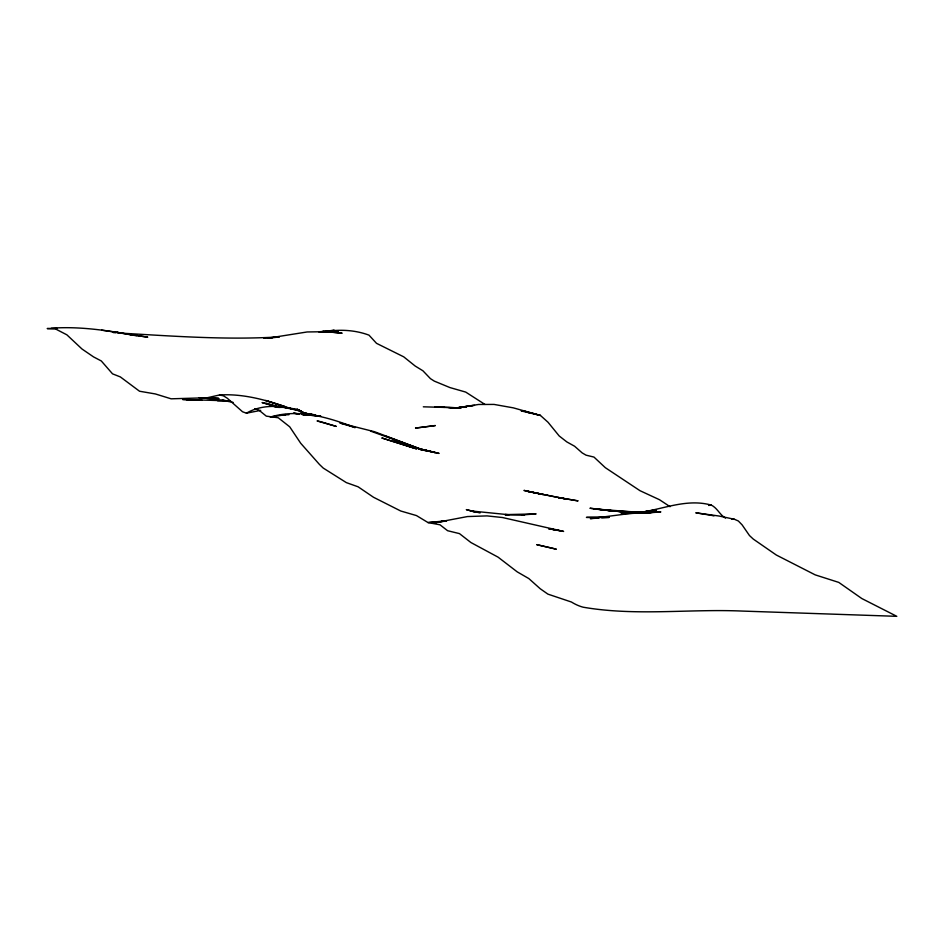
<?xml version="1.0" encoding="UTF-8"?>
<svg xmlns="http://www.w3.org/2000/svg" width="944" height="944" viewBox="0 0 944 944"><rect width="100%" height="100%" fill="white"/><g stroke="black" fill="none" stroke-linecap="round" stroke-linejoin="round"><path stroke-width="1.42" d="M57.077 328.477L47.2 328.559L55.212 328.795L66.859 334.813L82.01 349.02L93.55 356.903L101.315 360.974L112.537 373.848L120.36 376.927L139.523 391.229L155.394 393.955L171.135 398.816L207.291 397.754L219.504 394.981L223.457 395.819L227.315 398.262L242.514 411.749L246.431 413.189C264.851 402.274 290.221 405.755 308.676 414.982M647.171 512.934L652.835 511.672L645.696 513.147M246.431 413.189L260.709 410.369M648.398 512.981L656.847 511.542L644.068 513.088M324.535 331.769L328.807 331.061M636.704 513.04L656.422 509.807L636.704 513.04L642.38 512.521M324.417 331.851C339.108 329.09 354.991 329.928 368.998 335.144L376.514 343.333L403.737 356.844L415.195 366.048L422.912 370.78L430.44 378.65L434.299 381.116L449.934 387.571L465.699 392.079L484.968 404.445M473.062 405.554L458.831 407.56L478.549 404.469L494.066 404.421L513.371 407.867L540.428 415.443L548.027 422.251L559.19 435.963L566.837 441.922L574.589 446.229L582.188 452.919L586.059 455.173L593.965 457.073L605.328 467.681L639.985 490.691L659.467 499.706L670.063 506.704M474.49 405.354L454.796 408.091L460.46 407.643M330.235 330.825L334.282 330.294L318.671 331.84M708.578 505.453L711.269 505.099C717.287 507.955 719.776 514.846 725.499 518.126M279.082 337.02L267.73 338.212L307.166 331.958L338.212 331.533L320.063 331.816M277.607 407.336L285.843 407.371M437.981 521.772L428.069 522.587L416.469 515.577L400.716 510.999L373.505 497.264L358.118 486.809L346.354 482.62L323.202 468.047L319.414 464.401L300.699 443.255L289.702 426.806L278.232 417.755L266.302 416.139L258.668 409.92L254.738 408.646M440.824 521.548L446.488 521.159M645.425 513.099L660.847 511.896L629.719 513.536L590.354 518.634L598.862 518.02M118.826 333.02C172.15 336.052 225.781 340.159 279.141 336.902M522.103 514.917L536.109 513.902L505.04 514.622L509.04 514.763L470.254 510.869L475.811 512.108M601.694 517.808L608.774 517.312M460.578 407.548L450.772 408.233L460.648 408.127M463.374 407.36L466.183 407.159M608.915 517.17L586.425 517.395L608.974 517.513M648.103 511.849L632.716 512.616L642.581 512.745M263.73 338.094L272.202 337.787M51.236 328.217C74.611 326.506 97.952 329.173 120.997 332.972L101.645 330.176M631.064 513.135L621.176 513.3C651.714 515.672 680.659 496.615 711.269 505.099M288.947 414.711L281.89 414.829L285.914 414.628L270.255 417.083C298.965 408.351 328.288 417.354 355.204 427.608L339.946 423.018L374.461 431.703L423.797 450.253L370.579 431.113M219.504 394.981C244.461 393.424 268.71 400.704 291.932 409M186.582 399.713L202.051 400.315L182.593 399.465L230.076 400.881M423.313 406.817L460.731 407.879M217.533 400.775L230.218 400.893M630.58 512.262L643.017 512.675L606.662 510.291L627.772 512.096M636.197 512.58L641.767 512.663M731.777 519.247L734.444 519.283L738.35 520.982L742.114 524.876L749.465 535.531L753.253 539.059L776.322 555.025L815.179 574.861L838.768 582.401L861.825 598.543L896.8 616.326L742.043 611.063C689.12 608.762 635.713 616.29 583.18 607.204A563.804 140.29 -88.1 0 1 571.474 602.036L547.909 594.13L540.216 588.737L528.829 578.566L517.218 571.863L498.09 557.161L470.926 542.54L459.457 533.608L447.609 530.717L439.963 524.781L428.069 522.587L446.311 520.758L432.033 523.295L467.481 516.557L487.045 515.896L502.456 517.524L563.615 531.425L548.712 528.699M203.267 398.026L218.748 398.498L199.278 397.707L218.748 398.498M505.04 514.622L524.522 515.294M642.652 512.592L593.906 508.922L613.305 510.964L589.941 508.238L605.328 510.173M460.896 407.985L434.818 406.781L444.541 407.36M448.707 407.607L457.203 408.28M528.569 412.705L532.569 412.988M305.644 414.841L302.835 414.605L305.596 414.841M311.249 415.313L316.865 415.797M606.721 510.291L624.751 511.825M113.221 332.548L116.018 332.784M311.142 415.325L320.854 416.162L318.187 415.915M601.363 509.559L620.739 511.695L616.762 511.247M206.712 398.498L226.1 400.704L222.111 400.209L233.133 402.415M423.101 450.17L427.243 450.713L420.292 449.521L439.102 453.415L417.26 448.306L435.149 452.53L419.868 448.955L385.813 436.152M279.731 407.324L262.078 402.557L274.397 406.25M299.024 413.979L293.501 413.165L299.083 414.027M552.924 529.513L555.686 529.926M128.396 334.247L147.736 337.185L117.021 332.418L136.325 335.745M301.879 414.451L304.664 414.888M302.363 412.882L314.777 414.888L302.222 412.764M709.77 515.058L695.811 512.816L719.139 516.038L734.444 519.283M548.617 528.687L559.65 530.646M279.377 407.442L273.866 406.416L278.043 407.312M302.186 412.823L318.718 416.056L304.806 413.189M711.162 515.282L713.947 515.92M480.048 512.946L466.312 509.618L476.024 512.273M304.605 413.224L307.355 413.909L303.201 412.705M280.946 407.395L266.055 403.135M304.44 413.248L309.915 414.9L300.227 411.761M307.673 414.923L304.947 414.003L307.461 415.148M393.353 441.013L412.469 447.562M400.905 442.134L404.728 443.68M308.476 415.218L297.218 409.283L281.855 406.982L301.112 411.065L297.218 409.283L307.296 414.652M435.243 425.567L415.561 428.069L435.243 425.567M326.707 331.604L322.706 331.379L342.117 333.208L326.707 331.604M525.183 411.395L521.194 410.911L540.428 415.443L525.183 411.395M577.846 500.851L558.529 497.582L577.846 500.851M547.178 495.222L527.897 491.458L566.459 499.093L547.178 495.222M539.248 493.665L523.944 490.42L543.213 494.503L539.248 493.665M321.031 421.803L317.078 420.941L336.253 426.405L321.031 421.803M556.087 549.125L536.841 544.676L556.087 549.125M416.398 448.837L382.049 438.04L416.398 448.837M269.618 401.743L265.689 400.492L284.817 406.699L269.618 401.743"/></g></svg>
